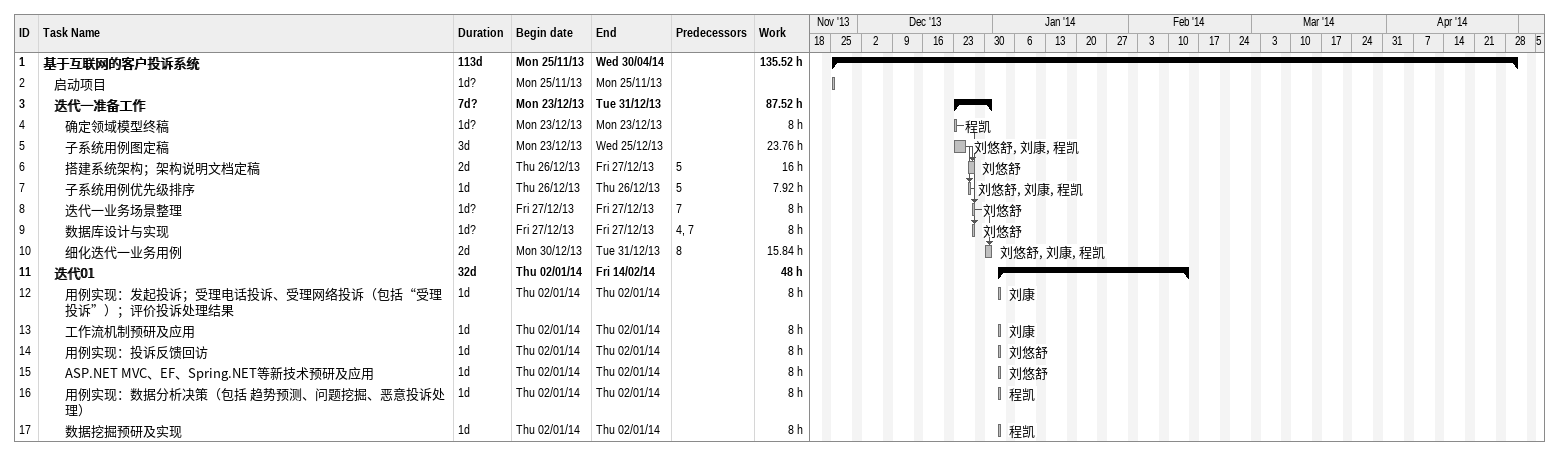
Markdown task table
| ID | Level | Task | Duration | Start | Finish | Predecessors | Resources | Work (h) |
|---|---|---|---|---|---|---|---|---|
| 1 | 1 | **基于互联网的客户投诉系统** | 113d | 2013-11-25 | 2014-04-30 |  |  | 135.52 |
| 2 | 2 | 启动项目 | 1d? | 2013-11-25 | 2013-11-25 |  |  |  |
| 3 | 2 | **迭代一准备工作** | 7d? | 2013-12-23 | 2013-12-31 |  |  | 87.52 |
| 4 | 3 | 确定领域模型终稿 | 1d? | 2013-12-23 | 2013-12-23 |  | 程凯 | 8 |
| 5 | 3 | 子系统用例图定稿 | 3d | 2013-12-23 | 2013-12-25 |  | 刘悠舒, 刘康, 程凯 | 23.76 |
| 6 | 3 | 搭建系统架构；架构说明文档定稿 | 2d | 2013-12-26 | 2013-12-27 | 5 | 刘悠舒 | 16 |
| 7 | 3 | 子系统用例优先级排序 | 1d | 2013-12-26 | 2013-12-26 | 5 | 刘悠舒, 刘康, 程凯 | 7.92 |
| 8 | 3 | 迭代一业务场景整理 | 1d? | 2013-12-27 | 2013-12-27 | 7 | 刘悠舒 | 8 |
| 9 | 3 | 数据库设计与实现 | 1d? | 2013-12-27 | 2013-12-27 | 4, 7 | 刘悠舒 | 8 |
| 10 | 3 | 细化迭代一业务用例 | 2d | 2013-12-30 | 2013-12-31 | 8 | 刘悠舒, 刘康, 程凯 | 15.84 |
| 11 | 2 | **迭代01** | 32d | 2014-01-02 | 2014-02-14 |  |  | 48 |
| 12 | 3 | 用例实现：发起投诉；受理电话投诉、受理网络投诉（包括“受理投诉”）；评价投诉处理结果 | 1d | 2014-01-02 | 2014-01-02 |  | 刘康 | 8 |
| 13 | 3 | 工作流机制预研及应用 | 1d | 2014-01-02 | 2014-01-02 |  | 刘康 | 8 |
| 14 | 3 | 用例实现：投诉反馈回访 | 1d | 2014-01-02 | 2014-01-02 |  | 刘悠舒 | 8 |
| 15 | 3 | ASP.NET MVC、EF、Spring.NET等新技术预研及应用 | 1d | 2014-01-02 | 2014-01-02 |  | 刘悠舒 | 8 |
| 16 | 3 | 用例实现：数据分析决策（包括 趋势预测、问题挖掘、恶意投诉处理） | 1d | 2014-01-02 | 2014-01-02 |  | 程凯 | 8 |
| 17 | 3 | 数据挖掘预研及实现 | 1d | 2014-01-02 | 2014-01-02 |  | 程凯 | 8 |
